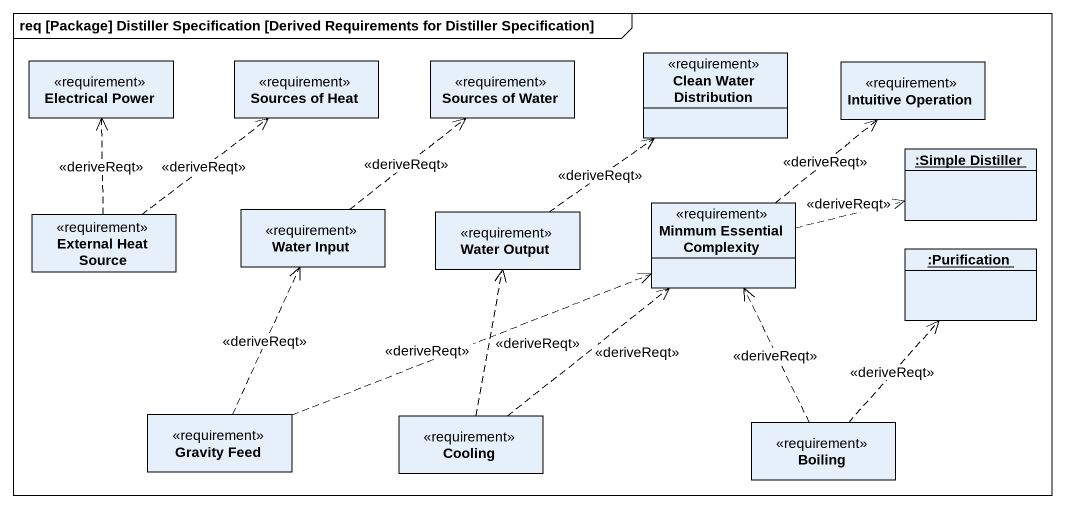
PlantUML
@startuml
mainframe req [Package] Distiller Specification [Derived Requirements for Distiller Specification]
hide circle
hide empty members
class "Electrical Power" as Electrical_Power <<requirement>>
class "Sources of Heat" as Sources_of_Heat <<requirement>>
class "Sources of Water" as Sources_of_Water <<requirement>>
class "Clean Water Distribution" as Clean_Water_Distribution <<requirement>>
class "Intuitive Operation" as Intuitive_Operation <<requirement>>
class "Minmum Essential Complexity" as Minmum_Essential_Complexity <<requirement>>
object ":Simple Distiller" as Simple_Distiller
class "External Heat Source" as External_Heat_Source <<requirement>>
class "Water Input" as Water_Input <<requirement>>
class "Water Output" as Water_Output <<requirement>>
object ":Purification" as Purification
class "Gravity Feed" as Gravity_Feed <<requirement>>
class Cooling <<requirement>>
class Boiling <<requirement>>
Minmum_Essential_Complexity .up.> Intuitive_Operation : <<deriveReqt>>
Minmum_Essential_Complexity .right.> Simple_Distiller : <<deriveReqt>>
External_Heat_Source .up.> Electrical_Power : <<deriveReqt>>
External_Heat_Source .up.> Sources_of_Heat : <<deriveReqt>>
Water_Input .up.> Sources_of_Water : <<deriveReqt>>
Water_Output .up.> Clean_Water_Distribution : <<deriveReqt>>
Gravity_Feed .right.> Minmum_Essential_Complexity : <<deriveReqt>>
Gravity_Feed .up.> Water_Input : <<deriveReqt>>
Cooling .up.> Minmum_Essential_Complexity : <<deriveReqt>>
Cooling .up.> Water_Output : <<deriveReqt>>
Boiling .up.> Minmum_Essential_Complexity : <<deriveReqt>>
Boiling .up.> Purification : <<deriveReqt>>
@enduml
